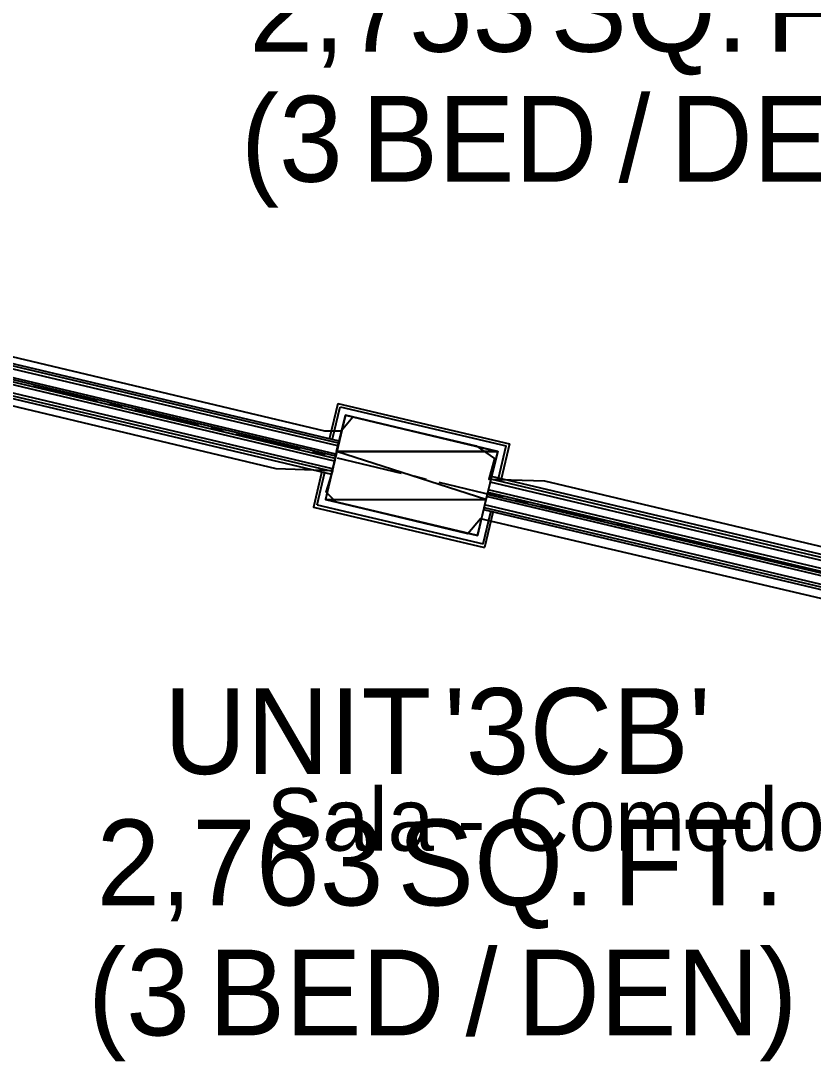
# Model space of a CAD drawing. Header units: feet. Extents: x -84 to 198, y -22 to 181.
# Drawn here: x 95.26 to 110.47, y 68.12 to 88.08 of the extents above; entities that cross this region are included whole.
import ezdxf
from ezdxf.enums import TextEntityAlignment as Align

# ---------------------------------------------------------------- set-up
doc = ezdxf.new("R2010")
doc.units = ezdxf.units.FT
for name, color, linetype in [('A-AREA-UNIDAD', 30, 'CONTINUOUS'), ('A-LINEA', 7, 'CONTINUOUS'), ('A-MURO-CONCRETO', 8, 'CONTINUOUS'), ('A-NOMBRE-ESPACIO', 2, 'CONTINUOUS'), ('A-TEXTO-PDF', 3, 'CONTINUOUS')]:
    doc.layers.add(name, color=color, linetype=linetype)

msp = doc.modelspace()

# ---------------------------------------------------------------- linework, layer by layer
at = {"layer": 'A-AREA-UNIDAD'}
for points in [[(66.752, 88.3733), (101.088, 80.2133), (101.408, 80.2133), (101.632, 80.48), (104, 79.9289), (104.352, 79.68), (104.24, 79.2889), (105.312, 79.2533), (117.472, 76.3733), (117.568, 75.9644), (118.96, 75.84), (129.568, 73.3689), (129.6, 73.12), (130.8, 76.7289), (131.968, 79.2889), (133.76, 82.2933), (136.4, 85.5644)], [(116.24, 75.68), (104.08, 78.5244), (103.84, 78.24), (101.312, 78.8444), (101.12, 79.04), (101.248, 79.4489), (100.16, 79.4844), (66.048, 87.6089), (65.6, 87.5733), (63.68, 79.2889)]]:
    msp.add_lwpolyline(points, dxfattribs=at)
at = {"layer": 'A-LINEA'}
for p, q in [((101.3733, 80.0178), (65.8533, 88.4311)), ((101.3467, 79.9244), (65.8267, 88.3244)), ((101.36, 79.9778), (65.84, 88.3778)), ((101.28, 79.6311), (65.76, 88.0444)), ((101.2933, 79.6844), (65.7733, 88.0844)), ((101.3067, 79.7644), (65.7867, 88.1778)), ((101.3067, 79.7244), (65.7867, 88.1244)), ((101.24, 79.4844), (65.72, 87.8844)), ((101.24, 79.4311), (65.72, 87.8311)), ((101.2267, 79.3778), (65.7067, 87.7911)), ((95.4933, 81.0711), (96.72, 80.7911)), ((96.96, 80.7244), (97.2, 80.6711)), ((97.44, 80.6178), (98.6667, 80.3244)), ((101.3467, 80.7378), (101.1867, 80.0711)), ((101.24, 80.0578), (101.3867, 80.6711)), ((101.3467, 80.7378), (104.64, 79.9644)), ((101.3867, 80.6711), (104.5733, 79.9244)), ((98.9067, 80.2711), (99.1467, 80.2044)), ((99.3867, 80.1511), (100.6133, 79.8711)), ((104.4267, 79.2978), (104.5733, 79.9244)), ((104.64, 79.9644), (104.48, 79.2844)), ((100.8533, 79.8044), (101.0933, 79.7511)), ((101.3333, 79.6978), (102.56, 79.4044)), ((100.9467, 78.7911), (101.0933, 79.4178)), ((102.8, 79.3511), (103.04, 79.2844)), ((103.28, 79.2311), (104.5067, 78.9378)), ((117.44, 76.1111), (104.2667, 79.2311)), ((117.4533, 76.1644), (104.28, 79.2844)), ((117.4667, 76.2178), (104.2933, 79.3378)), ((117.4, 75.9644), (104.2267, 79.0844)), ((117.3867, 75.9111), (104.2267, 79.0311)), ((117.3733, 75.8311), (104.2, 78.9511)), ((117.3867, 75.8844), (104.2133, 78.9911)), ((104.7467, 78.8844), (104.9867, 78.8311)), ((100.9467, 78.7911), (104.1333, 78.0444)), ((104.1333, 78.0444), (104.28, 78.6578)), ((117.3067, 75.5778), (104.1467, 78.6978)), ((117.3333, 75.6844), (104.16, 78.7911)), ((117.32, 75.6311), (104.16, 78.7378)), ((104.32, 78.6444), (104.16, 77.9778)), ((105.2267, 78.7778), (106.4533, 78.4844)), ((106.6933, 78.4311), (106.9333, 78.3644)), ((107.1733, 78.3111), (108.4, 78.0178)), ((108.64, 77.9644), (108.88, 77.9111)), ((109.12, 77.8444), (110.3467, 77.5644))]:
    msp.add_line(p, q, dxfattribs=at)
for points in [[(104.0267, 78.2044), (104.4133, 79.8178), (101.4933, 80.5111), (101.1067, 78.8978), (104.0267, 78.2044)], [(101.04, 79.4311), (100.88, 78.7511), (104.16, 77.9778)]]:
    msp.add_lwpolyline(points, dxfattribs=at)
at = {"layer": 'A-MURO-CONCRETO'}
for points in [[(101.4933, 80.5111), (104.4133, 79.8178), (101.32, 79.8178), (101.4933, 80.5111), (101.4933, 80.5111)], [(101.32, 79.8178), (101.1067, 78.8978), (104.1867, 78.8978), (101.32, 79.8178)], [(101.32, 79.8178), (104.4133, 79.8178), (104.1867, 78.8978), (101.32, 79.8178), (101.32, 79.8178)], [(101.1067, 78.8978), (104.1867, 78.8978), (104.0267, 78.2044), (101.1067, 78.8978), (101.1067, 78.8978)]]:
    msp.add_lwpolyline(points, dxfattribs=at)

# ---------------------------------------------------------------- texts
at = {"layer": 'A-NOMBRE-ESPACIO'}
msp.add_text('Sala - Comedor', height=1.2, dxfattribs=at).set_placement((105.6, 72.16), align=Align.CENTER)
at = {"layer": 'A-TEXTO-PDF'}
for s, p in [('2,753', (102.4006, 87.4852)), ('SQ.', (107.3192, 87.4852)), ('FT.', (111.2069, 87.4852)), ('(3', (100.4612, 84.9918)), ('BED', (104.063, 84.9918)), ('/', (107.0361, 84.9918)), ('DEN)', (110.4084, 84.9918)), ('UNIT', (100.5734, 73.6318)), ("'3CB'", (105.9395, 73.6318)), ('2,763', (99.4673, 71.1118)), ('SQ.', (104.3858, 71.1118)), ('FT.', (108.2736, 71.1118)), ('(3', (97.5279, 68.6185)), ('BED', (101.1296, 68.6185)), ('/', (104.1028, 68.6185)), ('DEN)', (107.4751, 68.6185))]:
    msp.add_text(s, height=1.646, dxfattribs=at).set_placement(p, align=Align.CENTER)

doc.saveas('drawing.dxf')
